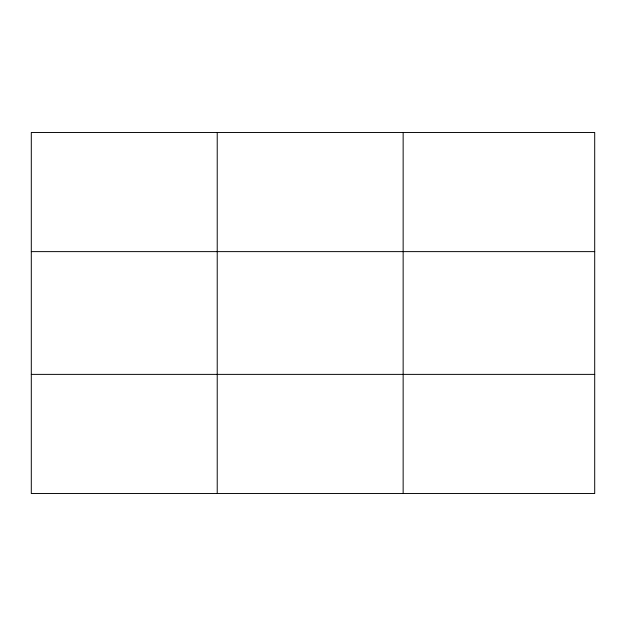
<?xml version="1.0" encoding="UTF-8"?>
<svg xmlns="http://www.w3.org/2000/svg" width="626" height="626" viewBox="0 0 626 626"><rect width="100%" height="100%" fill="white"/><g stroke="black" fill="none" stroke-linecap="round" stroke-linejoin="round"><path stroke-width="0.94" d="M217.222 132.469L217.222 493.531M403.144 132.469L403.144 493.531M594.7 374.379L594.7 493.531L31.3 493.531L31.3 132.469L594.7 132.469L594.7 374.379L31.3 374.379M31.3 251.621L594.7 251.621"/></g></svg>
